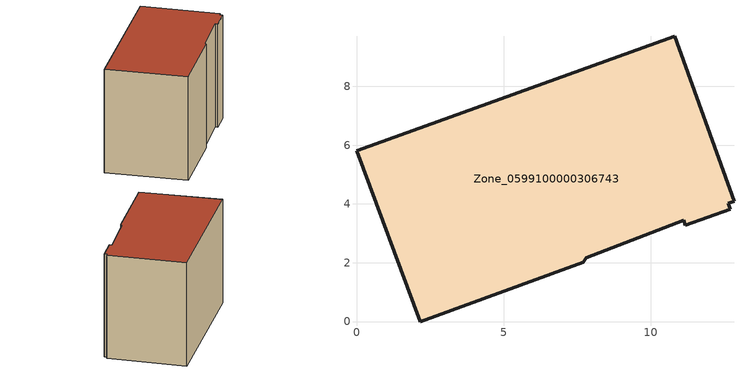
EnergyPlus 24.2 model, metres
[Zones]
Zone_0599100000306743
 floor ground (C_G): 12.71,3.83 11.18,3.27 11.12,3.44 7.81,2.18 7.71,2.01 2.17,0 0,5.81 10.83,9.7 12.84,4.1 12.64,4.02 z0
 wall outside (C_F): 7.71,2.01 7.81,2.18 11.12,3.44 11.18,3.27 12.71,3.83 12.64,4.02 12.84,4.1 10.83,9.7 0,5.81 2.17,0 7.71,2.01 z0:8.17
 roof outside (C_R): 12.71,3.83 12.64,4.02 12.84,4.1 10.83,9.7 0,5.81 2.17,0 7.71,2.01 7.81,2.18 11.12,3.44 11.18,3.27 z8.17
[BUILDING]
Pand.0599100000306743: North Axis=0; Terrain=City; Loads Convergence Tolerance Value=0.04; Temperature Convergence Tolerance Value=0.4; Solar Distribution=FullExterior; Maximum Number of Warmup Days=25; Minimum Number of Warmup Days=1
[Site:Location]
Rotterdam.The.Hague.AP_ZH_NLD Design_Conditions: Latitude=51.96; Longitude=4.45; Time Zone=1; Elevation=-4.5
[SITE:GROUNDTEMPERATURE:BUILDINGSURFACE]
18, 18, 18, 18, 18, 18, 18, 18, 18, 18, 18, 18
[MATERIAL] Thermal Absorptance=0.9; Solar Absorptance=0.7; Visible Absorptance=0.7
Name | Roughness | Thickness | Conductivity | Density | Specific Heat
G.TC.1975-1991 | MediumSmooth | 0.15 | 0.288461 | 540 | 1210
F.TC.1975-1991 | Rough | 0.3 | 0.230769 | 1920 | 840
R.TC.1975-1991 | MediumRough | 0.2 | 0.153846 | 1500 | 1000
[CONSTRUCTION]
C_G: G.TC.1975-1991
C_F: F.TC.1975-1991
C_R: R.TC.1975-1991
[ZONE]
Zone_0599100000306743: Type=1; Multiplier=1; Ceiling Height=Autocalculate; Volume=Autocalculate; Floor Area=autocalculate; Part of Total Floor Area=Yes
[ZONEINFILTRATION:DESIGNFLOWRATE]
Infil_Zone_0599100000306743: Zone or ZoneList or Space or SpaceList=Zone_0599100000306743; Schedule=AlwaysOn; Design Flow Rate Calculation Method=Flow/Area; Flow Rate per Floor Area=0.003; Constant Term Coefficient=1; Temperature Term Coefficient=0; Velocity Term Coefficient=0; Velocity Squared Term Coefficient=0
[HVACTEMPLATE:ZONE:IDEALLOADSAIRSYSTEM]
Zone_0599100000306743: Maximum Heating Supply Air Temperature=50; Minimum Cooling Supply Air Temperature=13; Maximum Heating Supply Air Humidity Ratio=0.0156; Minimum Cooling Supply Air Humidity Ratio=0.0077; Heating Limit=NoLimit; Cooling Limit=NoLimit; Dehumidification Control Type=ConstantSensibleHeatRatio; Cooling Sensible Heat Ratio=0.7; Dehumidification Setpoint=60; Humidification Control Type=None; Humidification Setpoint=30; Outdoor Air Method=None; Outdoor Air Flow Rate per Person=0.00944; Outdoor Air Flow Rate per Zone Floor Area=0; Outdoor Air Flow Rate per Zone=0; Demand Controlled Ventilation Type=None; Outdoor Air Economizer Type=NoEconomizer; Heat Recovery Type=None; Sensible Heat Recovery Effectiveness=0.7; Latent Heat Recovery Effectiveness=0.65
[ZONECONTROL:THERMOSTAT]
ThermostatControl_Zone_0599100000306743: Zone or ZoneList=Zone_0599100000306743; Control Type Schedule=DualSetpointControlType; Control 1=Thermostat_Zone_0599100000306743; Temperature Difference Between Cutout And Setpoint=0
[THERMOSTATSETPOINT:DUALSETPOINT]
Thermostat_Zone_0599100000306743: Heating Setpoint Temperature Schedule=HeatingSetpoint_Zone_0599100000306743; Cooling Setpoint Temperature Schedule=CoolingSetpoint_Zone_0599100000306743
[SCHEDULE:COMPACT]
HeatingSetpoint_Zone_0599100000306743: Through: 12/31, For: AllDays, Until: 24:00, 21
CoolingSetpoint_Zone_0599100000306743: Through: 12/31, For: AllDays, Until: 24:00, 24
DualSetpointControlType: Through: 12/31, For: AllDays, Until: 24:00, 4
AlwaysOn: Through: 12/31, For: AllDays, Until: 24:00, 1
